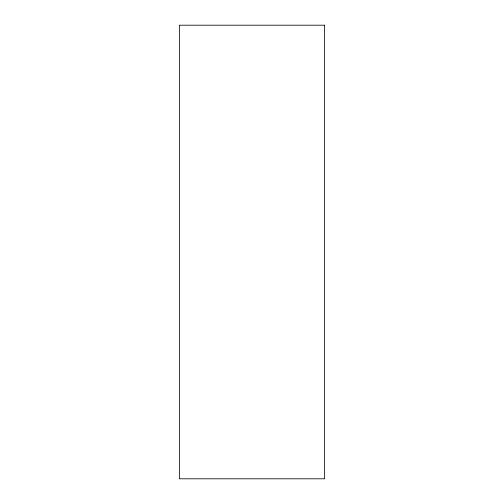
<?xml version="1.0" encoding="UTF-8"?>
<svg xmlns="http://www.w3.org/2000/svg" width="504" height="504" viewBox="0 0 504 504"><rect width="100%" height="100%" fill="white"/><g stroke="black" fill="none" stroke-linecap="round" stroke-linejoin="round"><path stroke-width="0.76" d="M324.576 25.2L179.424 25.2L179.424 478.8L324.576 478.8L324.576 25.2"/></g></svg>
